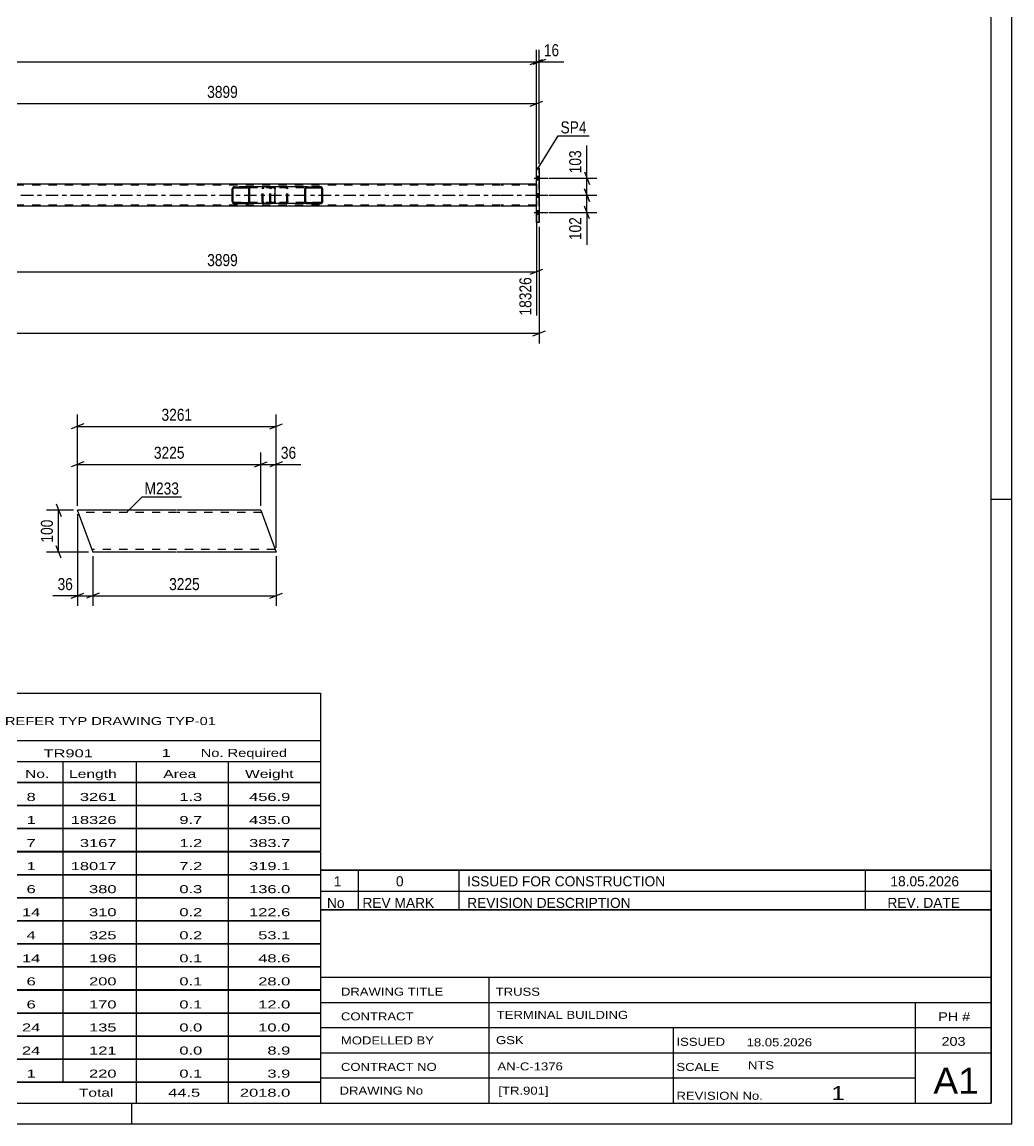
# Model space of a CAD drawing. Header units: millimetres. Extents: x 0 to 841, y 0 to 594.
# Drawn here: x 604.8 to 841, y 0 to 262.9 of the extents above; entities that cross this region are included whole.
import ezdxf

# ---------------------------------------------------------------- set-up
doc = ezdxf.new("R2010")
doc.units = ezdxf.units.MM
doc.linetypes.add('DXK_LINE_DOT2', pattern=[3.9198, 1.9599, -1.9599])
doc.linetypes.add('DXK_LINE_DOT3', pattern=[5.9187, 2.979, -0.9799, 0.9799, -0.9799])
doc.styles.add('Arial Narrow', font='ARIALN.TTF', dxfattribs={"height": 0.2})

# ---------------------------------------------------------------- blocks, each defined once
blk = doc.blocks.new('Unknown-283133975-1133')
at = {"color": 5, "linetype": 'Continuous'}
for p, q in [((841, 0), (841, 594)), ((836, 5), (836, 589)), ((841, 149), (836, 149)), ((5, 5), (836, 5)), ((631, 0), (631, 5)), ((0, 0), (841, 0))]:
    blk.add_line(p, q, dxfattribs=at)
blk = doc.blocks.new('Part-283133975-4385 - 4290')
at = {"linetype": 'Continuous'}
h = blk.add_hatch(dxfattribs=at)
h.set_pattern_fill('', scale=0.7, style=0, pattern_type=0)
h.set_pattern_definition([(45, (659.0843, 223.2554), (-1.57154, 1.57154), [])])
h.paths.add_polyline_path([(659.12, 223.07), (659.08, 223.26), (658.98, 223.41), (658.81, 223.52), (658.62, 223.55), (655.44, 223.55), (655.24, 223.52), (655.08, 223.41), (654.97, 223.26), (654.93, 223.07), (654.93, 220.03), (654.97, 219.85), (655.08, 219.69), (655.24, 219.59), (655.44, 219.55), (658.62, 219.55), (658.81, 219.59), (658.98, 219.69), (659.08, 219.85), (659.12, 220.03)])
h.paths.add_polyline_path([(658.85, 219.94), (658.8, 219.86), (658.72, 219.81), (658.62, 219.79), (655.44, 219.79), (655.34, 219.81), (655.26, 219.86), (655.2, 219.94), (655.18, 220.03), (655.18, 223.07), (655.2, 223.16), (655.26, 223.24), (655.34, 223.29), (655.44, 223.31), (658.62, 223.31), (658.72, 223.29), (658.8, 223.24), (658.85, 223.16), (658.87, 223.07), (658.87, 220.03)])
at = {"color": 2, "linetype": 'Continuous'}
for p, q in [((655.44, 223.55), (655.24, 223.52)), ((655.44, 223.55), (658.62, 223.55)), ((664.92, 223.55), (658.62, 223.55)), ((658.81, 223.52), (658.62, 223.55)), ((664.92, 223.55), (665.02, 223.52)), ((665.02, 223.52), (665.11, 223.41)), ((654.97, 223.26), (654.93, 223.07)), ((654.93, 220.03), (654.93, 223.07)), ((655.18, 223.07), (655.2, 223.16)), ((655.18, 220.03), (655.18, 223.07)), ((655.2, 223.16), (655.26, 223.24)), ((655.26, 223.24), (655.34, 223.29)), ((655.34, 223.29), (655.44, 223.31)), ((655.44, 223.31), (658.62, 223.31)), ((658.62, 223.31), (658.72, 223.29)), ((658.72, 223.29), (658.8, 223.24)), ((658.8, 223.24), (658.85, 223.16)), ((658.85, 223.16), (658.87, 223.07)), ((658.87, 220.03), (658.87, 223.07)), ((659.12, 223.07), (659.08, 223.26)), ((659.12, 220.03), (659.12, 223.07)), ((665.11, 223.41), (665.17, 223.26)), ((665.17, 223.26), (665.19, 223.07)), ((665.19, 220.03), (665.19, 223.07)), ((654.93, 220.03), (654.97, 219.85)), ((655.2, 219.94), (655.18, 220.03)), ((655.26, 219.86), (655.2, 219.94)), ((655.24, 219.59), (655.44, 219.55)), ((655.34, 219.81), (655.26, 219.86)), ((655.44, 219.79), (655.34, 219.81)), ((655.44, 219.79), (658.62, 219.79)), ((655.44, 219.55), (658.62, 219.55)), ((658.72, 219.81), (658.62, 219.79)), ((658.62, 219.55), (658.81, 219.59)), ((664.92, 219.55), (658.62, 219.55)), ((658.8, 219.86), (658.72, 219.81)), ((658.85, 219.94), (658.8, 219.86)), ((658.87, 220.03), (658.85, 219.94)), ((659.08, 219.85), (659.12, 220.03)), ((665.02, 219.59), (664.92, 219.55)), ((665.11, 219.69), (665.02, 219.59)), ((665.17, 219.85), (665.11, 219.69)), ((665.19, 220.03), (665.17, 219.85))]:
    blk.add_line(p, q, dxfattribs=at)
at = {"color": 7, "linetype": 'DXK_LINE_DOT2'}
for p, q in [((658.62, 223.55), (655.44, 223.55)), ((662.39, 223.52), (662.59, 223.55)), ((663.93, 223.31), (663.93, 223.55)), ((664.92, 223.31), (655.44, 223.31)), ((662.08, 223.07), (662.12, 223.26)), ((662.08, 220.03), (662.08, 223.07)), ((662.35, 223.16), (662.33, 223.07)), ((662.33, 220.03), (662.33, 223.07)), ((662.41, 223.24), (662.35, 223.16)), ((662.49, 223.29), (662.41, 223.24)), ((662.59, 223.31), (662.49, 223.29)), ((664.97, 223.29), (664.92, 223.31)), ((665.02, 223.24), (664.97, 223.29)), ((665.05, 223.16), (665.02, 223.24)), ((665.06, 223.07), (665.05, 223.16)), ((665.06, 220.03), (665.06, 223.07)), ((664.92, 219.79), (655.44, 219.79)), ((658.62, 219.55), (655.44, 219.55)), ((662.12, 219.85), (662.08, 220.03)), ((662.33, 220.03), (662.35, 219.94)), ((662.35, 219.94), (662.41, 219.86)), ((662.59, 219.55), (662.39, 219.59)), ((662.41, 219.86), (662.49, 219.81)), ((662.49, 219.81), (662.59, 219.79)), ((663.93, 219.55), (663.93, 219.79)), ((664.92, 219.79), (664.97, 219.81)), ((664.97, 219.81), (665.02, 219.86)), ((665.02, 219.86), (665.05, 219.94)), ((665.05, 219.94), (665.06, 220.03))]:
    blk.add_line(p, q, dxfattribs=at)
at = {"color": 2, "linetype": 'Continuous'}
for centre, start, end in [((655.42, 223.06), 111.1941, 156.1506), ((658.63, 223.06), 23.8494, 68.8059), ((655.42, 220.05), 203.8494, 248.8059), ((658.63, 220.05), 291.1941, 336.1506)]:
    blk.add_arc(centre, 0.492, start, end, dxfattribs=at)
at = {"color": 7, "linetype": 'DXK_LINE_DOT2'}
for centre, start, end in [((662.57, 223.06), 111.1941, 156.1506), ((662.57, 220.05), 203.8494, 248.8059)]:
    blk.add_arc(centre, 0.492, start, end, dxfattribs=at)
blk = doc.blocks.new('Part-283133975-4400 - 4290')
at = {"linetype": 'Continuous'}
h = blk.add_hatch(dxfattribs=at)
h.set_pattern_fill('', scale=0.7, style=0, pattern_type=0)
h.set_pattern_definition([(45, (676.4958, 223.2553), (-1.57154, 1.57154), [])])
h.paths.add_polyline_path([(676.53, 223.07), (676.5, 223.26), (676.39, 223.41), (676.22, 223.52), (676.02, 223.55), (672.79, 223.55), (672.59, 223.52), (672.43, 223.41), (672.32, 223.26), (672.28, 223.07), (672.28, 220.03), (672.32, 219.85), (672.43, 219.69), (672.59, 219.59), (672.79, 219.55), (676.02, 219.55), (676.22, 219.59), (676.39, 219.69), (676.5, 219.85), (676.53, 220.03)])
h.paths.add_polyline_path([(676.26, 219.94), (676.2, 219.86), (676.12, 219.81), (676.02, 219.79), (672.79, 219.79), (672.69, 219.81), (672.61, 219.86), (672.55, 219.94), (672.53, 220.03), (672.53, 223.07), (672.55, 223.16), (672.61, 223.24), (672.69, 223.29), (672.79, 223.31), (676.02, 223.31), (676.12, 223.29), (676.2, 223.24), (676.26, 223.16), (676.28, 223.07), (676.28, 220.03)])
at = {"color": 7, "linetype": 'DXK_LINE_DOT2'}
for p, q in [((664.24, 223.52), (664.44, 223.55)), ((664.92, 223.55), (664.44, 223.55)), ((667.67, 223.55), (667.87, 223.52)), ((676.02, 223.55), (672.79, 223.55)), ((663.93, 223.07), (663.97, 223.26)), ((663.93, 220.03), (663.93, 223.07)), ((664.2, 223.16), (664.18, 223.07)), ((664.18, 220.03), (664.18, 223.07)), ((664.26, 223.24), (664.2, 223.16)), ((664.34, 223.29), (664.26, 223.24)), ((664.44, 223.31), (664.34, 223.29)), ((676.02, 223.31), (664.44, 223.31)), ((667.77, 223.29), (667.67, 223.31)), ((667.85, 223.24), (667.77, 223.29)), ((667.91, 223.16), (667.85, 223.24)), ((667.93, 223.07), (667.91, 223.16)), ((667.93, 220.03), (667.93, 223.07)), ((668.15, 223.26), (668.18, 223.07)), ((668.18, 220.03), (668.18, 223.07)), ((663.97, 219.85), (663.93, 220.03)), ((664.18, 220.03), (664.2, 219.94)), ((664.2, 219.94), (664.26, 219.86)), ((664.44, 219.55), (664.24, 219.59)), ((664.26, 219.86), (664.34, 219.81)), ((664.34, 219.81), (664.44, 219.79)), ((676.02, 219.79), (664.44, 219.79)), ((664.92, 219.55), (664.44, 219.55)), ((667.67, 219.79), (667.77, 219.81)), ((667.87, 219.59), (667.67, 219.55)), ((667.77, 219.81), (667.85, 219.86)), ((667.85, 219.86), (667.91, 219.94)), ((667.91, 219.94), (667.93, 220.03)), ((668.18, 220.03), (668.15, 219.85)), ((676.02, 219.55), (672.79, 219.55))]:
    blk.add_line(p, q, dxfattribs=at)
at = {"color": 2, "linetype": 'Continuous'}
for p, q in [((672.79, 223.55), (664.92, 223.55)), ((672.79, 223.55), (672.59, 223.52)), ((672.79, 223.55), (676.02, 223.55)), ((676.22, 223.52), (676.02, 223.55)), ((672.32, 223.26), (672.28, 223.07)), ((672.28, 220.03), (672.28, 223.07)), ((672.53, 223.07), (672.55, 223.16)), ((672.53, 220.03), (672.53, 223.07)), ((672.55, 223.16), (672.61, 223.24)), ((672.61, 223.24), (672.69, 223.29)), ((672.69, 223.29), (672.79, 223.31)), ((672.79, 223.31), (676.02, 223.31)), ((676.02, 223.31), (676.12, 223.29)), ((676.12, 223.29), (676.2, 223.24)), ((676.2, 223.24), (676.26, 223.16)), ((676.26, 223.16), (676.28, 223.07)), ((676.28, 220.03), (676.28, 223.07)), ((676.53, 223.07), (676.5, 223.26)), ((676.53, 220.03), (676.53, 223.07)), ((672.79, 219.55), (664.92, 219.55)), ((672.28, 220.03), (672.32, 219.85)), ((672.55, 219.94), (672.53, 220.03)), ((672.61, 219.86), (672.55, 219.94)), ((672.59, 219.59), (672.79, 219.55)), ((672.69, 219.81), (672.61, 219.86)), ((672.79, 219.79), (672.69, 219.81)), ((672.79, 219.79), (676.02, 219.79)), ((672.79, 219.55), (676.02, 219.55)), ((676.12, 219.81), (676.02, 219.79)), ((676.02, 219.55), (676.22, 219.59)), ((676.2, 219.86), (676.12, 219.81)), ((676.26, 219.94), (676.2, 219.86)), ((676.28, 220.03), (676.26, 219.94)), ((676.5, 219.85), (676.53, 220.03))]:
    blk.add_line(p, q, dxfattribs=at)
at = {"color": 7, "linetype": 'DXK_LINE_DOT2'}
for centre, start, end in [((664.42, 223.05), 110.7583, 155.68), ((667.69, 223.05), 24.3199, 69.2417), ((664.42, 220.05), 204.3199, 249.2417), ((667.69, 220.05), 290.7583, 335.68)]:
    blk.add_arc(centre, 0.496, start, end, dxfattribs=at)
at = {"color": 2, "linetype": 'Continuous'}
for centre, start, end in [((672.77, 223.05), 110.7583, 155.68), ((676.04, 223.05), 24.32, 69.2417), ((672.77, 220.05), 204.32, 249.2417), ((676.04, 220.05), 290.7583, 335.68)]:
    blk.add_arc(centre, 0.496, start, end, dxfattribs=at)
blk = doc.blocks.new('Part-283133975-4405 - 4290')
at = {"color": 2, "linetype": 'Continuous'}
for p, q in [((728.16, 228.05), (727.52, 228.05)), ((727.52, 215.05), (727.52, 228.05)), ((728.16, 228.05), (728.16, 215.05)), ((728.16, 215.05), (727.52, 215.05))]:
    blk.add_line(p, q, dxfattribs=at)
at = {"color": 7, "linetype": 'DXK_LINE_DOT2'}
for p, q in [((727.52, 215.05), (727.52, 228.05)), ((728.16, 215.05), (728.16, 228.05))]:
    blk.add_line(p, q, dxfattribs=at)
blk = doc.blocks.new('Part-283133975-4535 - 4290')
at = {"color": 7, "linetype": 'DXK_LINE_DOT2'}
for p, q in [((718.9, 223.95), (59.99, 223.95)), ((727.52, 223.95), (719, 223.95)), ((727.52, 224.19), (727.52, 218.91)), ((727.52, 219.39), (727.52, 223.71)), ((718.9, 219.15), (59.99, 219.15)), ((727.52, 219.15), (719, 219.15))]:
    blk.add_line(p, q, dxfattribs=at)
at = {"color": 2, "linetype": 'Continuous'}
for p, q in [((718.9, 224.19), (582.91, 224.19)), ((727.52, 224.19), (719, 224.19)), ((718.9, 218.91), (582.91, 218.91)), ((727.52, 218.91), (719, 218.91))]:
    blk.add_line(p, q, dxfattribs=at)
at = {"color": 7, "linetype": 'DXK_LINE_DOT3'}
for p, q in [((59.99, 221.55), (718.9, 221.55)), ((719, 221.55), (727.52, 221.55))]:
    blk.add_line(p, q, dxfattribs=at)
blk = doc.blocks.new('Bolt-283133975-4586 - 4290')
at = {"linetype": 'Continuous'}
for points in [[(728.16, 225.21), (728.16, 226.09), (727.52, 226.09), (727.52, 225.21)], [(728.16, 225.21), (728.16, 226.09), (727.52, 226.09), (727.52, 225.21)], [(728.16, 225.21), (728.16, 226.09), (727.52, 226.09), (727.52, 225.21)], [(728.16, 221.11), (728.16, 221.99), (727.52, 221.99), (727.52, 221.11)], [(728.16, 221.11), (728.16, 221.99), (727.52, 221.99), (727.52, 221.11)], [(728.16, 217.01), (728.16, 217.89), (727.52, 217.89), (727.52, 217.01)], [(728.16, 217.01), (728.16, 217.89), (727.52, 217.89), (727.52, 217.01)], [(728.16, 217.01), (728.16, 217.89), (727.52, 217.89), (727.52, 217.01)]]:
    blk.add_hatch(color=1, dxfattribs=at).paths.add_polyline_path(points)
at = {"color": 1, "linetype": 'Continuous'}
for p, q in [((727.52, 226.09), (728.16, 226.09)), ((727.52, 226.09), (728.16, 226.09)), ((727.52, 226.09), (728.16, 226.09)), ((727, 225.65), (730.32, 225.65)), ((727, 225.65), (730.32, 225.65)), ((727, 225.65), (730.32, 225.65)), ((727.52, 225.21), (728.16, 225.21)), ((727.52, 225.21), (728.16, 225.21)), ((727.52, 225.21), (728.16, 225.21)), ((727, 221.55), (730.32, 221.55)), ((727, 221.55), (730.32, 221.55)), ((727.52, 221.99), (728.16, 221.99)), ((727.52, 221.99), (728.16, 221.99)), ((727.52, 221.11), (728.16, 221.11)), ((727.52, 221.11), (728.16, 221.11)), ((727, 217.45), (730.32, 217.45)), ((727, 217.45), (730.32, 217.45)), ((727, 217.45), (730.32, 217.45)), ((727.52, 217.89), (728.16, 217.89)), ((727.52, 217.89), (728.16, 217.89)), ((727.52, 217.89), (728.16, 217.89)), ((727.52, 217.01), (728.16, 217.01)), ((727.52, 217.01), (728.16, 217.01)), ((727.52, 217.01), (728.16, 217.01))]:
    blk.add_line(p, q, dxfattribs=at)
blk = doc.blocks.new('Part-283133975-22203 - 22202')
at = {"color": 2, "linetype": 'Continuous'}
for p, q in [((641.67, 146.44), (618.03, 146.44)), ((621.64, 136.53), (618.03, 146.44)), ((661.77, 146.44), (641.77, 146.44)), ((661.77, 146.44), (665.41, 136.44)), ((621.67, 136.44), (621.64, 136.53)), ((641.67, 136.44), (621.67, 136.44)), ((665.41, 136.44), (641.77, 136.44))]:
    blk.add_line(p, q, dxfattribs=at)
at = {"color": 7, "linetype": 'DXK_LINE_DOT2'}
for p, q in [((641.67, 145.84), (618.25, 145.84)), ((661.99, 145.84), (641.77, 145.84)), ((621.64, 136.53), (621.4, 137.18)), ((641.67, 137.04), (621.45, 137.04)), ((665.19, 137.04), (641.77, 137.04))]:
    blk.add_line(p, q, dxfattribs=at)
blk = doc.blocks.new('StraightDimension-283133975-4611 - 4290')
at = {"color": 7, "linetype": 'Continuous'}
for p, q in [((728.16, 214.05), (728.16, 186.22)), ((50.73, 188.62), (728.16, 188.62)), ((726.66, 188.02), (729.66, 189.22))]:
    blk.add_line(p, q, dxfattribs=at)
blk = doc.blocks.new('StraightDimension-283133975-10486 - 4290')
at = {"color": 7, "linetype": 'Continuous'}
for p, q in [((727.52, 217.91), (727.52, 192.86)), ((577.71, 209.51), (577.71, 192.86)), ((579.21, 203.9), (576.21, 202.7)), ((577.71, 203.3), (727.52, 203.3)), ((726.02, 202.7), (729.02, 203.9))]:
    blk.add_line(p, q, dxfattribs=at)
at = {"color": 0}
blk.add_wipeout([(656.87, 204.05), (656.87, 208.25), (648.36, 208.25), (648.36, 204.05)], dxfattribs=at)
at = {"color": 0, "linetype": 'Continuous'}
blk.add_wipeout([(726.92, 202.6), (722.72, 202.6), (722.72, 192.26), (726.92, 192.26)], dxfattribs=at)
at = {"color": 3, "style": 'Arial Narrow'}
blk.add_text('3899', height=2.863, dxfattribs=at).set_placement((648.96, 204.65))
at = {"color": 3, "linetype": 'Continuous', "style": 'Arial Narrow'}
blk.add_text('18326', height=2.863, rotation=90.0002, dxfattribs=at).set_placement((726.32, 192.86))
blk = doc.blocks.new('StraightDimension-283133975-4710 - 4290')
at = {"color": 7, "linetype": 'Continuous'}
for p, q in [((727.52, 229.05), (727.52, 256.22)), ((51.37, 253.37), (727.52, 253.37)), ((726.02, 252.77), (729.02, 253.97))]:
    blk.add_line(p, q, dxfattribs=at)
blk = doc.blocks.new('StraightDimension-283133975-4720 - 4290')
at = {"color": 7, "linetype": 'Continuous'}
for p, q in [((727.52, 229.05), (727.52, 256.22)), ((728.16, 229.05), (728.16, 256.22)), ((726.02, 252.77), (729.02, 253.97)), ((729.66, 253.97), (726.66, 252.77)), ((727.52, 253.37), (728.16, 253.37))]:
    blk.add_line(p, q, dxfattribs=at)
at = {"color": 0}
blk.add_wipeout([(733.55, 254.12), (733.55, 258.32), (728.69, 258.32), (728.69, 254.12)], dxfattribs=at)
at = {"color": 7, "linetype": 'Continuous'}
blk.add_line((728.16, 253.37), (734.07, 253.37), dxfattribs=at)
blk.add_line((728.16, 253.37), (734.07, 253.37), dxfattribs=at)
at = {"color": 3, "style": 'Arial Narrow'}
blk.add_text('16', height=2.863, dxfattribs=at).set_placement((729.29, 254.72))
blk = doc.blocks.new('StraightDimension-283133975-10413 - 4290')
at = {"color": 7, "linetype": 'Continuous'}
for p, q in [((577.71, 225.59), (577.71, 246.27)), ((727.52, 225.19), (727.52, 246.27)), ((579.21, 244.02), (576.21, 242.82)), ((577.71, 243.42), (727.52, 243.42)), ((726.02, 242.82), (729.02, 244.02))]:
    blk.add_line(p, q, dxfattribs=at)
at = {"color": 0}
blk.add_wipeout([(656.87, 244.17), (656.87, 248.37), (648.36, 248.37), (648.36, 244.17)], dxfattribs=at)
at = {"color": 3, "style": 'Arial Narrow'}
blk.add_text('3899', height=2.863, dxfattribs=at).set_placement((648.96, 244.77))
blk = doc.blocks.new('StraightDimension-283133975-10574 - 4290')
at = {"color": 7, "linetype": 'Continuous'}
for p, q in [((730.56, 221.55), (741.96, 221.55)), ((738.96, 223.05), (740.16, 220.05)), ((739.56, 217.45), (739.56, 221.55)), ((740.16, 215.95), (738.96, 218.95)), ((730.56, 217.45), (741.96, 217.45))]:
    blk.add_line(p, q, dxfattribs=at)
at = {"color": 0}
blk.add_wipeout([(738.81, 216.93), (734.61, 216.93), (734.61, 210.24), (738.81, 210.24)], dxfattribs=at)
at = {"color": 7, "linetype": 'Continuous'}
blk.add_line((739.56, 217.45), (739.56, 209.72), dxfattribs=at)
blk.add_line((739.56, 217.45), (739.56, 209.72), dxfattribs=at)
at = {"color": 3, "style": 'Arial Narrow'}
blk.add_text('102', height=2.863, rotation=90.0002, dxfattribs=at).set_placement((738.21, 210.84))
blk = doc.blocks.new('StraightDimension-283133975-10576 - 4290')
at = {"color": 7, "linetype": 'Continuous'}
for p, q in [((738.96, 227.15), (740.16, 224.15)), ((730.56, 225.65), (741.96, 225.65)), ((739.56, 221.55), (739.56, 225.65)), ((730.56, 221.55), (741.96, 221.55)), ((740.16, 220.05), (738.96, 223.05))]:
    blk.add_line(p, q, dxfattribs=at)
at = {"color": 0}
blk.add_wipeout([(738.81, 232.86), (734.61, 232.86), (734.61, 226.18), (738.81, 226.18)], dxfattribs=at)
at = {"color": 7, "linetype": 'Continuous'}
blk.add_line((739.56, 225.65), (739.56, 233.39), dxfattribs=at)
blk.add_line((739.56, 225.65), (739.56, 233.39), dxfattribs=at)
at = {"color": 3, "style": 'Arial Narrow'}
blk.add_text('103', height=2.863, rotation=90.0002, dxfattribs=at).set_placement((738.21, 226.78))
blk = doc.blocks.new('StraightDimension-283133975-22516 - 22202')
at = {"color": 7, "linetype": 'Continuous'}
for p, q in [((618.03, 145.44), (618.03, 123.61)), ((621.67, 135.44), (621.67, 123.61)), ((616.53, 125.41), (619.53, 126.61)), ((623.17, 126.61), (620.17, 125.41)), ((618.03, 126.01), (621.67, 126.01))]:
    blk.add_line(p, q, dxfattribs=at)
at = {"color": 0}
blk.add_wipeout([(617.51, 126.76), (617.51, 130.96), (612.65, 130.96), (612.65, 126.76)], dxfattribs=at)
at = {"color": 7, "linetype": 'Continuous'}
blk.add_line((618.03, 126.01), (612.12, 126.01), dxfattribs=at)
blk.add_line((618.03, 126.01), (612.12, 126.01), dxfattribs=at)
at = {"color": 3, "style": 'Arial Narrow'}
blk.add_text('36', height=2.863, dxfattribs=at).set_placement((613.25, 127.36))
blk = doc.blocks.new('StraightDimension-283133975-22551 - 22202')
at = {"color": 7, "linetype": 'Continuous'}
for p, q in [((612.89, 147.94), (614.09, 144.94)), ((617.03, 146.44), (610.64, 146.44)), ((613.49, 136.44), (613.49, 146.44)), ((614.09, 134.94), (612.89, 137.94)), ((620.67, 136.44), (610.64, 136.44))]:
    blk.add_line(p, q, dxfattribs=at)
at = {"color": 0}
blk.add_wipeout([(612.74, 144.78), (608.54, 144.78), (608.54, 138.09), (612.74, 138.09)], dxfattribs=at)
at = {"color": 3, "style": 'Arial Narrow'}
blk.add_text('100', height=2.863, rotation=90.0002, dxfattribs=at).set_placement((612.14, 138.69))
blk = doc.blocks.new('StraightDimension-283133975-22490 - 22202')
at = {"color": 7, "linetype": 'Continuous'}
for p, q in [((660.27, 156.75), (663.27, 157.95)), ((661.77, 147.44), (661.77, 160.2)), ((666.91, 157.95), (663.91, 156.75)), ((665.41, 137.44), (665.41, 160.2)), ((661.77, 157.35), (665.41, 157.35))]:
    blk.add_line(p, q, dxfattribs=at)
at = {"color": 0}
blk.add_wipeout([(670.79, 158.1), (670.79, 162.3), (665.93, 162.3), (665.93, 158.1)], dxfattribs=at)
at = {"color": 7, "linetype": 'Continuous'}
blk.add_line((665.41, 157.35), (671.32, 157.35), dxfattribs=at)
blk.add_line((665.41, 157.35), (671.32, 157.35), dxfattribs=at)
at = {"color": 3, "style": 'Arial Narrow'}
blk.add_text('36', height=2.863, dxfattribs=at).set_placement((666.53, 158.7))
blk = doc.blocks.new('StraightDimension-283133975-22515 - 22202')
at = {"color": 7, "linetype": 'Continuous'}
for p, q in [((621.67, 135.44), (621.67, 123.61)), ((665.41, 135.44), (665.41, 123.61)), ((623.17, 126.61), (620.17, 125.41)), ((663.91, 125.41), (666.91, 126.61)), ((621.67, 126.01), (665.41, 126.01))]:
    blk.add_line(p, q, dxfattribs=at)
at = {"color": 0}
blk.add_wipeout([(647.8, 126.76), (647.8, 130.96), (639.28, 130.96), (639.28, 126.76)], dxfattribs=at)
at = {"color": 3, "style": 'Arial Narrow'}
blk.add_text('3225', height=2.863, dxfattribs=at).set_placement((639.88, 127.36))
blk = doc.blocks.new('StraightDimension-283133975-22491 - 22202')
at = {"color": 7, "linetype": 'Continuous'}
for p, q in [((619.53, 157.95), (616.53, 156.75)), ((618.03, 147.44), (618.03, 160.2)), ((660.27, 156.75), (663.27, 157.95)), ((661.77, 147.44), (661.77, 160.2)), ((618.03, 157.35), (661.77, 157.35))]:
    blk.add_line(p, q, dxfattribs=at)
at = {"color": 0}
blk.add_wipeout([(644.16, 158.1), (644.16, 162.3), (635.64, 162.3), (635.64, 158.1)], dxfattribs=at)
at = {"color": 3, "style": 'Arial Narrow'}
blk.add_text('3225', height=2.863, dxfattribs=at).set_placement((636.24, 158.7))
blk = doc.blocks.new('StraightDimension-283133975-22540 - 22202')
at = {"color": 7, "linetype": 'Continuous'}
for p, q in [((618.03, 147.44), (618.03, 169.25)), ((665.41, 137.44), (665.41, 169.25)), ((619.53, 167), (616.53, 165.8)), ((618.03, 166.4), (665.41, 166.4)), ((663.91, 165.8), (666.91, 167))]:
    blk.add_line(p, q, dxfattribs=at)
at = {"color": 0}
blk.add_wipeout([(645.98, 167.15), (645.98, 171.35), (637.46, 171.35), (637.46, 167.15)], dxfattribs=at)
at = {"color": 3, "style": 'Arial Narrow'}
blk.add_text('3261', height=2.863, dxfattribs=at).set_placement((638.06, 167.75))
blk = doc.blocks.new('Unknown-283133975-22764')
at = {"color": 7, "linetype": 'Continuous'}
for p, q in [((676, 51.05), (676, 5)), ((676, 51.05), (836, 51.05)), ((836, 51), (836, 5)), ((676, 35), (836, 35)), ((716.14, 35), (716.14, 5)), ((676, 29), (836, 29)), ((818, 5.05), (818, 29.05)), ((676, 23), (836, 23)), ((760.14, 23), (760.14, 5)), ((676, 17), (836, 17)), ((676, 11), (818, 11)), ((676, 5), (836, 5))]:
    blk.add_line(p, q, dxfattribs=at)
at = {"color": 7, "style": 'Arial Narrow'}
for s, height, width, p in [('DRAWING TITLE', 1.9089, 1.425378, (680.88, 30.61)), ('TRUSS', 1.909, 1.425378, (717.81, 30.59)), ('CONTRACT', 1.909, 1.425378, (680.88, 24.71)), ('TERMINAL BUILDING', 1.9089, 1.425378, (718.06, 25.07)), ('MODELLED BY', 1.9089, 1.425378, (680.88, 18.98)), ('GSK', 1.909, 1.425378, (717.88, 19.04)), ('ISSUED', 1.909, 1.425378, (760.94, 18.64)), ('18.05.2026', 1.909, 1.425378, (777.69, 18.52)), ('CONTRACT NO', 1.9089, 1.425378, (680.88, 12.66)), ('AN-C-1376', 1.909, 1.425378, (718.23, 12.78)), ('SCALE', 1.909, 1.425378, (760.94, 12.65)), ('A1', 6.204, 1.25, (822.24, 7.2)), ('DRAWING No', 1.909, 1.425378, (680.56, 7)), ('[TR.901]', 1.909, 1.425378, (718.46, 6.99)), ('1', 3.34, 1.5, (797.91, 5.68)), ('REVISION No.', 1.9089, 1.425378, (760.94, 5.77))]:
    blk.add_text(s, height=height, dxfattribs=dict(at, width=width)).set_placement(p)
at = {"color": 7, "linetype": 'Continuous', "style": 'Arial Narrow'}
for s, height, width, p in [('PH #', 2.1, 1.42538, (823.4, 24.55)), ('203', 2.1, 1.42538, (824.19, 18.65)), ('NTS', 1.909, 1.425378, (778, 13.05))]:
    blk.add_text(s, height=height, dxfattribs=dict(at, width=width)).set_placement(p)
blk = doc.blocks.new('Unknown-283133975-22765')
at = {"color": 7, "linetype": 'Continuous'}
for p, q in [((516, 102.75), (676, 102.75)), ((516, 91.5), (516, 102.75)), ((676, 102.75), (676, 91.5)), ((516, 91.5), (676, 91.5)), ((516, 91.5), (516, 86.5)), ((676, 91.5), (676, 86.5)), ((516, 86.5), (676, 86.5)), ((516, 86.5), (516, 81.5)), ((540, 86.5), (540, 81.5)), ((575.5, 86.5), (575.5, 81.5)), ((601.5, 86.5), (601.5, 81.5)), ((614.5, 86.5), (614.5, 81.5)), ((632, 86.5), (632, 81.5)), ((654, 86.5), (654, 81.5)), ((676, 86.5), (676, 81.5)), ((516, 81.5), (676, 81.5)), ((540, 81.5), (540, 76)), ((575.5, 81.5), (575.5, 76)), ((601.5, 81.5), (601.5, 76)), ((614.5, 81.5), (614.5, 76)), ((632, 81.5), (632, 76)), ((654, 81.5), (654, 76)), ((516, 81.45), (516, 76.05)), ((516, 81.45), (676, 81.45)), ((676, 81.45), (676, 76.05)), ((516, 76.05), (676, 76.05)), ((516, 75.95), (516, 70.55)), ((516, 75.95), (676, 75.95)), ((540, 76), (540, 70.5)), ((575.5, 76), (575.5, 70.5)), ((601.5, 76), (601.5, 70.5)), ((614.5, 76), (614.5, 70.5)), ((632, 76), (632, 70.5)), ((654, 76), (654, 70.5)), ((676, 75.95), (676, 70.55)), ((516, 70.55), (676, 70.55)), ((516, 70.45), (516, 65.05)), ((516, 70.45), (676, 70.45)), ((540, 70.5), (540, 65)), ((575.5, 70.5), (575.5, 65)), ((601.5, 70.5), (601.5, 65)), ((614.5, 70.5), (614.5, 65)), ((632, 70.5), (632, 65)), ((654, 70.5), (654, 65)), ((676, 70.45), (676, 65.05)), ((516, 65.05), (676, 65.05)), ((516, 64.95), (516, 59.55)), ((516, 64.95), (676, 64.95)), ((540, 65), (540, 59.5)), ((575.5, 65), (575.5, 59.5)), ((601.5, 65), (601.5, 59.5)), ((614.5, 65), (614.5, 59.5)), ((632, 65), (632, 59.5)), ((654, 65), (654, 59.5)), ((676, 64.95), (676, 59.55)), ((516, 59.55), (676, 59.55)), ((516, 59.45), (516, 54.05)), ((516, 59.45), (676, 59.45)), ((540, 59.5), (540, 54)), ((575.5, 59.5), (575.5, 54)), ((601.5, 59.5), (601.5, 54)), ((614.5, 59.5), (614.5, 54)), ((632, 59.5), (632, 54)), ((654, 59.5), (654, 54)), ((676, 59.45), (676, 54.05)), ((516, 54.05), (676, 54.05)), ((516, 53.95), (516, 48.55)), ((516, 53.95), (676, 53.95)), ((540, 54), (540, 48.5)), ((575.5, 54), (575.5, 48.5)), ((601.5, 54), (601.5, 48.5)), ((614.5, 54), (614.5, 48.5)), ((632, 54), (632, 48.5)), ((654, 54), (654, 48.5)), ((676, 53.95), (676, 48.55)), ((516, 48.55), (676, 48.55)), ((516, 48.45), (516, 43.05)), ((516, 48.45), (676, 48.45)), ((540, 48.5), (540, 43)), ((575.5, 48.5), (575.5, 43)), ((601.5, 48.5), (601.5, 43)), ((614.5, 48.5), (614.5, 43)), ((632, 48.5), (632, 43)), ((654, 48.5), (654, 43)), ((676, 48.45), (676, 43.05)), ((516, 43.05), (676, 43.05)), ((516, 42.95), (516, 37.55)), ((516, 42.95), (676, 42.95)), ((540, 43), (540, 37.5)), ((575.5, 43), (575.5, 37.5)), ((601.5, 43), (601.5, 37.5)), ((614.5, 43), (614.5, 37.5)), ((632, 43), (632, 37.5)), ((654, 43), (654, 37.5)), ((676, 42.95), (676, 37.55)), ((516, 37.55), (676, 37.55)), ((516, 37.45), (516, 32.05)), ((516, 37.45), (676, 37.45)), ((540, 37.5), (540, 32)), ((575.5, 37.5), (575.5, 32)), ((601.5, 37.5), (601.5, 32)), ((614.5, 37.5), (614.5, 32)), ((632, 37.5), (632, 32)), ((654, 37.5), (654, 32)), ((676, 37.45), (676, 32.05)), ((516, 32.05), (676, 32.05)), ((516, 31.95), (516, 26.55)), ((516, 31.95), (676, 31.95)), ((540, 32), (540, 26.5)), ((575.5, 32), (575.5, 26.5)), ((601.5, 32), (601.5, 26.5)), ((614.5, 32), (614.5, 26.5)), ((632, 32), (632, 26.5)), ((654, 32), (654, 26.5)), ((676, 31.95), (676, 26.55)), ((516, 26.55), (676, 26.55)), ((516, 26.45), (516, 21.05)), ((516, 26.45), (676, 26.45)), ((540, 26.5), (540, 21)), ((575.5, 26.5), (575.5, 21)), ((601.5, 26.5), (601.5, 21)), ((614.5, 26.5), (614.5, 21)), ((632, 26.5), (632, 21)), ((654, 26.5), (654, 21)), ((676, 26.45), (676, 21.05)), ((516, 21.05), (676, 21.05)), ((516, 20.95), (516, 15.55)), ((516, 20.95), (676, 20.95)), ((540, 21), (540, 15.5)), ((575.5, 21), (575.5, 15.5)), ((601.5, 21), (601.5, 15.5)), ((614.5, 21), (614.5, 15.5)), ((632, 21), (632, 15.5)), ((654, 21), (654, 15.5)), ((676, 20.95), (676, 15.55)), ((516, 15.55), (676, 15.55)), ((516, 15.45), (516, 10.05)), ((516, 15.45), (676, 15.45)), ((540, 15.5), (540, 10)), ((575.5, 15.5), (575.5, 10)), ((601.5, 15.5), (601.5, 10)), ((614.5, 15.5), (614.5, 10)), ((632, 15.5), (632, 10)), ((654, 15.5), (654, 10)), ((676, 15.45), (676, 10.05)), ((516, 10.05), (676, 10.05)), ((516, 10), (676, 10)), ((516, 10), (516, 5)), ((632, 10), (632, 5)), ((654, 10), (654, 5)), ((676, 10), (676, 5)), ((516, 5), (676, 5))]:
    blk.add_line(p, q, dxfattribs=at)
at = {"color": 7, "style": 'Arial Narrow'}
for s, height, width, p in [('GENERAL NOTES & WELD DETAILS :', 2.8633, 1.4, (517.15, 95.06)), ('REFER TYP DRAWING TYP-01', 1.9089, 1.6, (600.7, 95.16)), ("MATERIAL LIST FOR ASSEMBLY MK'D", 1.9089, 1.6, (517.15, 87.56)), ('TR901', 1.909, 1.794707, (609.9, 87.47)), ('1', 1.91, 1.794707, (638.08, 87.56)), ('No. Required', 1.9089, 1.6, (647.41, 87.56)), ('Mark', 1.909, 1.7, (517.34, 82.5)), ('Profile', 1.909, 1.7, (550.41, 82.5)), ('Material', 1.909, 1.7, (580.54, 82.56)), ('No.', 1.909, 1.7, (605.5, 82.56)), ('Length', 1.909, 1.7, (616, 82.56)), ('Area', 1.909, 1.7, (638.5, 82.56)), ('Weight', 1.909, 1.7, (658, 82.56))]:
    blk.add_text(s, height=height, dxfattribs=dict(at, width=width)).set_placement(p)
at = {"color": 7, "linetype": 'Continuous', "style": 'Arial Narrow'}
for s, height, width, p in [('M233', 1.909, 1.794707, (517.5, 77.06)), ('SHS100*6', 1.909, 1.794707, (542, 77.06)), ('E350', 1.909, 1.794707, (581.74, 77.06)), ('8', 1.91, 1.794707, (605.86, 77.06)), ('3261', 1.909, 1.794707, (618.58, 77.06)), ('1.3', 1.909, 1.794707, (642.32, 77.06)), ('456.9', 1.909, 1.794707, (658.96, 77.06)), ('BC122', 1.909, 1.794707, (517.5, 71.56)), ('SHS132*6', 1.909, 1.794707, (542, 71.56)), ('E350', 1.909, 1.794707, (581.74, 71.56)), ('1', 1.91, 1.794707, (605.86, 71.56)), ('18326', 1.909, 1.794707, (616.4, 71.56)), ('9.7', 1.909, 1.794707, (642.32, 71.56)), ('435.0', 1.909, 1.794707, (658.96, 71.56)), ('M230', 1.909, 1.794707, (517.5, 66.06)), ('SHS100*6', 1.909, 1.794707, (542, 66.06)), ('E350', 1.909, 1.794707, (581.74, 66.06)), ('7', 1.91, 1.794707, (605.86, 66.06)), ('3167', 1.909, 1.794707, (618.58, 66.06)), ('1.2', 1.909, 1.794707, (642.32, 66.06)), ('383.7', 1.909, 1.794707, (658.96, 66.06)), ('TR901', 1.909, 1.794707, (517.5, 60.56)), ('SHS100*6', 1.909, 1.794707, (542, 60.56)), ('E350', 1.909, 1.794707, (581.74, 60.56)), ('1', 1.91, 1.794707, (605.86, 60.56)), ('18017', 1.909, 1.794707, (616.4, 60.56)), ('7.2', 1.909, 1.794707, (642.32, 60.56)), ('319.1', 1.909, 1.794707, (658.96, 60.56)), ('SP12', 1.909, 1.794707, (517.5, 55.06)), ('PL20*380', 1.909, 1.794707, (542, 55.06)), ('E350', 1.909, 1.794707, (581.74, 55.06)), ('6', 1.91, 1.794707, (605.86, 55.06)), ('380', 1.909, 1.794707, (620.77, 55.06)), ('0.3', 1.909, 1.794707, (642.32, 55.06)), ('136.0', 1.909, 1.794707, (658.96, 55.06)), ('PL581', 1.909, 1.794707, (517.5, 49.56)), ('PL12*300', 1.909, 1.794707, (542, 49.56)), ('E350', 1.909, 1.794707, (581.74, 49.56)), ('14', 1.909, 1.794707, (604.76, 49.56)), ('310', 1.909, 1.794707, (620.77, 49.56)), ('0.2', 1.909, 1.794707, (642.32, 49.56)), ('122.6', 1.909, 1.794707, (658.96, 49.56)), ('SP4', 1.909, 1.794707, (517.5, 44.06)), ('PL16*325', 1.909, 1.794707, (542, 44.06)), ('E350', 1.909, 1.794707, (581.74, 44.06)), ('4', 1.91, 1.794707, (605.86, 44.06)), ('325', 1.909, 1.794707, (620.77, 44.06)), ('0.2', 1.909, 1.794707, (642.32, 44.06)), ('53.1', 1.909, 1.794707, (661.14, 44.06)), ('M1362', 1.909, 1.794707, (517.5, 38.56)), ('RHS100*100*6', 1.9089, 1.794707, (542, 38.56)), ('E350', 1.909, 1.794707, (581.74, 38.56)), ('14', 1.909, 1.794707, (604.76, 38.56)), ('196', 1.909, 1.794707, (620.77, 38.56)), ('0.1', 1.909, 1.794707, (642.32, 38.56)), ('48.6', 1.909, 1.794707, (661.14, 38.56)), ('TB29', 1.909, 1.794707, (517.5, 33.06)), ('RHS150*110*6', 1.9089, 1.794707, (542, 33.06)), ('E350', 1.909, 1.794707, (581.74, 33.06)), ('6', 1.91, 1.794707, (605.86, 33.06)), ('200', 1.909, 1.794707, (620.77, 33.06)), ('0.1', 1.909, 1.794707, (642.32, 33.06)), ('28.0', 1.909, 1.794707, (661.14, 33.06)), ('PL66', 1.909, 1.794707, (517.5, 27.56)), ('PL10*150', 1.909, 1.794707, (542, 27.56)), ('E350', 1.909, 1.794707, (581.74, 27.56)), ('6', 1.91, 1.794707, (605.86, 27.56)), ('170', 1.909, 1.794707, (620.77, 27.56)), ('0.1', 1.909, 1.794707, (642.32, 27.56)), ('12.0', 1.909, 1.794707, (661.14, 27.56)), ('ST16', 1.909, 1.794707, (517.5, 22.06)), ('PL8*100', 1.909, 1.794707, (542, 22.06)), ('E350', 1.909, 1.794707, (581.74, 22.06)), ('24', 1.909, 1.794707, (604.76, 22.06)), ('135', 1.909, 1.794707, (620.77, 22.06)), ('0.0', 1.909, 1.794707, (642.32, 22.06)), ('10.0', 1.909, 1.794707, (661.14, 22.06)), ('ST15', 1.909, 1.794707, (517.5, 16.56)), ('PL8*100', 1.909, 1.794707, (542, 16.56)), ('E350', 1.909, 1.794707, (581.74, 16.56)), ('24', 1.909, 1.794707, (604.76, 16.56)), ('121', 1.909, 1.794707, (620.77, 16.56)), ('0.0', 1.909, 1.794707, (642.32, 16.56)), ('8.9', 1.909, 1.794707, (663.33, 16.56)), ('M1450', 1.909, 1.794707, (517.5, 11.06)), ('RHS100*100*6', 1.9089, 1.794707, (542, 11.06)), ('E350', 1.909, 1.794707, (581.74, 11.06)), ('1', 1.91, 1.794707, (605.86, 11.06)), ('220', 1.909, 1.794707, (620.77, 11.06)), ('0.1', 1.909, 1.794707, (642.32, 11.06)), ('3.9', 1.909, 1.794707, (663.33, 11.06)), ('Total', 1.909, 1.7, (618.33, 6.5)), ('44.5', 1.909, 1.794707, (639.64, 6.5)), ('2018.0', 1.909, 1.794707, (656.77, 6.5))]:
    blk.add_text(s, height=height, dxfattribs=dict(at, width=width)).set_placement(p)
blk = doc.blocks.new('Unknown-283133975-22767')
at = {"color": 7, "linetype": 'Continuous'}
for p, q in [((676, 60.55), (836, 60.55)), ((836, 60.55), (676, 60.55)), ((676, 60.55), (676, 55.55)), ((685, 60.55), (685, 55.55)), ((709, 60.55), (709, 55.55)), ((806, 60.55), (806, 55.55)), ((836, 60.55), (836, 55.55)), ((676, 55.55), (836, 55.55)), ((676, 55.55), (676, 51.05)), ((676, 55.55), (836, 55.55)), ((685, 55.55), (685, 51.05)), ((709, 55.55), (709, 51.05)), ((806, 55.55), (806, 51.05)), ((836, 55.55), (836, 51.05)), ((836, 51.05), (676, 51.05))]:
    blk.add_line(p, q, dxfattribs=at)
at = {"color": 7, "linetype": 'Continuous', "style": 'Arial Narrow'}
for s, height, width, p in [('1', 2.39, 1.196471, (679.16, 56.7)), ('0', 2.39, 1.196471, (694, 56.7)), ('ISSUED FOR CONSTRUCTION', 2.3861, 1.196471, (711, 56.7)), ('18.05.2026', 2.386, 1.196471, (812, 56.7)), ('No', 2.386, 1.2, (677.54, 51.55)), ('REV MARK', 2.386, 1.2, (686, 51.55)), ('REVISION DESCRIPTION', 2.3861, 1.2, (711, 51.55)), ('REV. DATE', 2.386, 1.2, (811.28, 51.55))]:
    blk.add_text(s, height=height, dxfattribs=dict(at, width=width)).set_placement(p)
blk = doc.blocks.new('Mark-283133975-4401 - 4290')
at = {"color": 0}
blk.add_wipeout([(739.49, 236.31), (739.49, 239.31), (733.28, 239.31), (733.28, 236.31)], dxfattribs=at)
blk.add_wipeout([(739.49, 236.31), (739.49, 239.31), (733.28, 239.31), (733.28, 236.31)], dxfattribs=at)
at = {"color": 30, "linetype": 'Continuous'}
for p, q in [((727.73, 227.58), (732.68, 235.71)), ((732.68, 235.71), (740.09, 235.71))]:
    blk.add_line(p, q, dxfattribs=at)
at = {"color": 3, "style": 'Arial Narrow'}
blk.add_text('SP4', height=2.863, dxfattribs=at).set_placement((733.28, 236.31))
blk = doc.blocks.new('Mark-283133975-22278 - 22202')
at = {"color": 0}
blk.add_wipeout([(642.23, 150.17), (642.23, 153.17), (634.01, 153.17), (634.01, 150.17)], dxfattribs=at)
blk.add_wipeout([(642.23, 150.17), (642.23, 153.17), (634.01, 153.17), (634.01, 150.17)], dxfattribs=at)
at = {"color": 30, "linetype": 'Continuous'}
for p, q in [((629.87, 146.03), (633.41, 149.57)), ((633.41, 149.57), (642.83, 149.57))]:
    blk.add_line(p, q, dxfattribs=at)
at = {"color": 3, "style": 'Arial Narrow'}
blk.add_text('M233', height=2.863, dxfattribs=at).set_placement((634.01, 150.17))

msp = doc.modelspace()

# ---------------------------------------------------------------- block references
for name in ['Unknown-283133975-1133', 'Bolt-283133975-4586 - 4290', 'Part-283133975-4405 - 4290', 'Part-283133975-4535 - 4290', 'Part-283133975-4385 - 4290', 'Part-283133975-4400 - 4290', 'Part-283133975-22203 - 22202', 'Unknown-283133975-22765', 'Unknown-283133975-22767', 'Unknown-283133975-22764']:
    msp.add_blockref(name, (0, 0))

# ---------------------------------------------------------------- next in the draw order: block references
for name in ['StraightDimension-283133975-4710 - 4290', 'StraightDimension-283133975-4611 - 4290', 'StraightDimension-283133975-22490 - 22202', 'StraightDimension-283133975-22516 - 22202']:
    msp.add_blockref(name, (0, 0))

# ---------------------------------------------------------------- next in the draw order: block references
for name in ['StraightDimension-283133975-4720 - 4290', 'StraightDimension-283133975-10574 - 4290', 'StraightDimension-283133975-10486 - 4290', 'StraightDimension-283133975-22551 - 22202']:
    msp.add_blockref(name, (0, 0))

# ---------------------------------------------------------------- next in the draw order: block references
for name in ['StraightDimension-283133975-10413 - 4290', 'StraightDimension-283133975-10576 - 4290', 'StraightDimension-283133975-22491 - 22202', 'StraightDimension-283133975-22515 - 22202']:
    msp.add_blockref(name, (0, 0))

# ---------------------------------------------------------------- next in the draw order: block references
for name in ['Mark-283133975-4401 - 4290', 'StraightDimension-283133975-22540 - 22202']:
    msp.add_blockref(name, (0, 0))

# ---------------------------------------------------------------- next in the draw order: block references
msp.add_blockref('Mark-283133975-22278 - 22202', (0, 0))

doc.saveas('drawing.dxf')
